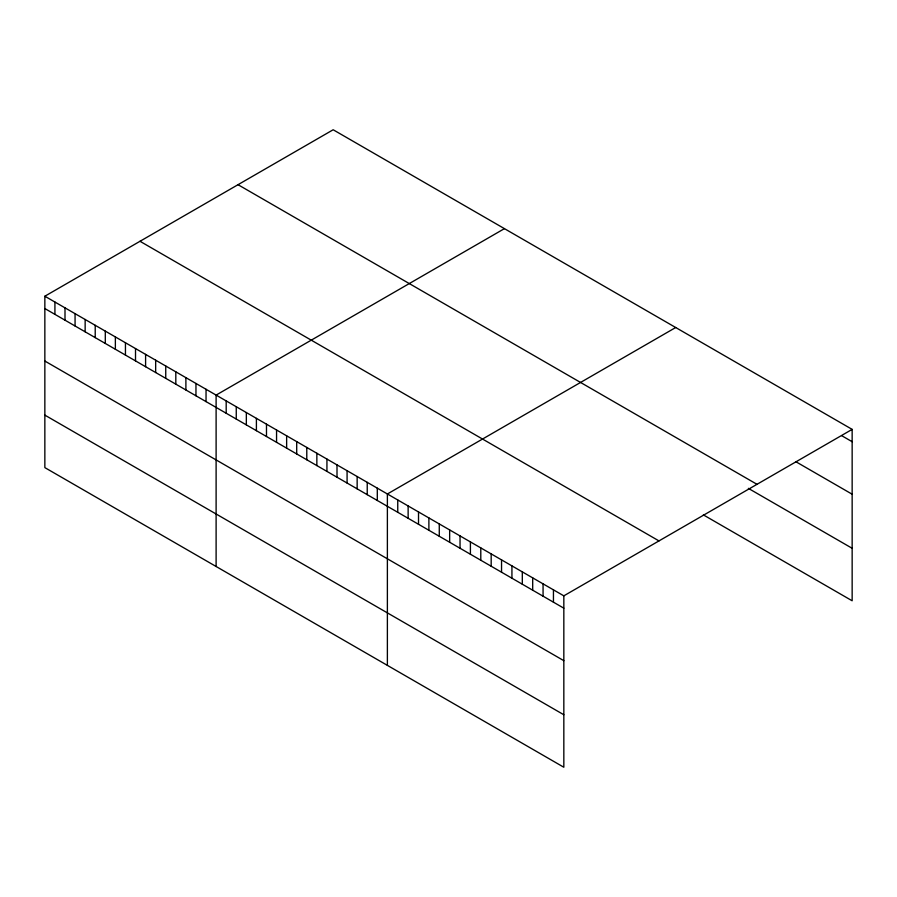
<?xml version="1.0" encoding="UTF-8"?>
<svg xmlns="http://www.w3.org/2000/svg" width="897" height="897" viewBox="0 0 897 897"><rect width="100%" height="100%" fill="white"/><g stroke="black" fill="none" stroke-linecap="round" stroke-linejoin="round"><path stroke-width="1.35" d="M44.85 296.223L563.832 595.843L563.832 767.238L44.85 467.617L44.85 296.223L333.168 129.762L852.15 429.383L852.15 600.777L703.371 514.889M504.439 228.634L216.11 395.095L216.11 566.489M675.699 327.517L387.381 493.978L387.381 665.372M563.832 595.843L852.15 429.383M841.767 435.729L852.15 441.716M795.639 461.585L852.15 494.213M238.03 184.692L757.001 484.324M748.356 488.36L852.15 548.291M139.999 241.282L658.97 540.913M44.85 308.546L563.832 608.177M44.85 361.043L563.832 660.674M44.85 415.12L563.832 714.752M553.449 589.856L553.449 602.19M543.066 583.857L543.066 596.191M532.695 577.87L532.695 590.204M522.312 571.882L522.312 584.205M511.929 565.884L511.929 578.217M501.546 559.896L501.546 572.219M491.175 553.898L491.175 566.231M480.792 547.91L480.792 560.233M470.409 541.911L470.409 554.245M460.038 535.924L460.038 548.258M449.655 529.925L449.655 542.259M439.272 523.938L439.272 536.271M428.889 517.939L428.889 530.273M418.518 511.952L418.518 524.285M408.135 505.964L408.135 518.287M397.752 499.965L397.752 512.299M377.301 488.159L377.301 500.492M367.232 482.339L367.232 494.673M357.152 476.52L357.152 488.854M347.083 470.712L347.083 483.035M337.003 464.893L337.003 477.226M326.934 459.073L326.934 471.407M316.854 453.254L316.854 465.588M306.785 447.446L306.785 459.769M296.705 441.627L296.705 453.96M286.636 435.807L286.636 448.141M276.556 429.988L276.556 442.322M266.487 424.18L266.487 436.503M256.407 418.361L256.407 430.695M246.339 412.542L246.339 424.875M236.259 406.733L236.259 419.056M226.19 400.914L226.19 413.248M206.041 389.276L206.041 401.609M195.961 383.468L195.961 395.79M185.892 377.648L185.892 389.982M175.812 371.829L175.812 384.163M165.743 366.01L165.743 378.343M155.663 360.202L155.663 372.524M145.594 354.382L145.594 366.716M135.514 348.563L135.514 360.897M125.445 342.744L125.445 355.077M115.365 336.936L115.365 349.258M105.297 331.116L105.297 343.45M95.217 325.297L95.217 337.631M85.148 319.478L85.148 331.812M75.068 313.67L75.068 325.992M64.999 307.85L64.999 320.184M54.919 302.031L54.919 314.365"/></g></svg>
